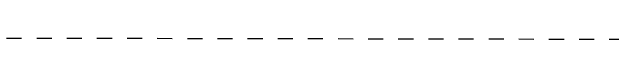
# Model space of a CAD drawing. Header units: metres. Extents: x -355 to -223, y 3 to 561.
# Drawn here: x -244.658 to -240.67, y 515.652 to 515.682 of the extents above; entities that cross this region are included whole.
import ezdxf

# ---------------------------------------------------------------- set-up
doc = ezdxf.new("R2010")
doc.units = ezdxf.units.M
doc.linetypes.add('IMPORT-LNMK-LineCont _3_', pattern=[0.004, 0.001, -0.003])

# ---------------------------------------------------------------- blocks, each defined once
blk = doc.blocks.new('T2DPAA-T2D-C3S-RW-M2D-100010_dwg-40802999-DRG-2873035 - CONSTRUCTION SEQUENCE STAGE A9')
at = {"color": 254, "linetype": 'IMPORT-LNMK-LineCont _3_', "lineweight": 25, "true_color": 0xd0d0d0, "flags": 128}
blk.add_lwpolyline([(29.3013, -625.4584), (29.3847, -625.7745), (30.6604, -630.6091), (31.936, -635.4436), (33.2116, -640.2781), (33.6224, -641.8349)], dxfattribs=at)
blk = doc.blocks.new('T2DPAA-T2D-PWC-RW-M2D-100010_RoadDesign_rvt-1-DRG-2873035 - CONSTRUCTION SEQUENCE STAGE A9')
at = {"color": 254, "lineweight": 25, "true_color": 0xd0d0d0, "rotation": 75.11694444444437}
blk.add_blockref('T2DPAA-T2D-C3S-RW-M2D-100010_dwg-40802999-DRG-2873035 - CONSTRUCTION SEQUENCE STAGE A9', (-1722.337, 648.0105), dxfattribs=at)

msp = doc.modelspace()

# ---------------------------------------------------------------- block references
at = {"lineweight": 5}
msp.add_blockref('T2DPAA-T2D-PWC-RW-M2D-100010_RoadDesign_rvt-1-DRG-2873035 - CONSTRUCTION SEQUENCE STAGE A9', (860.641, 0), dxfattribs=at)

doc.saveas('drawing.dxf')
